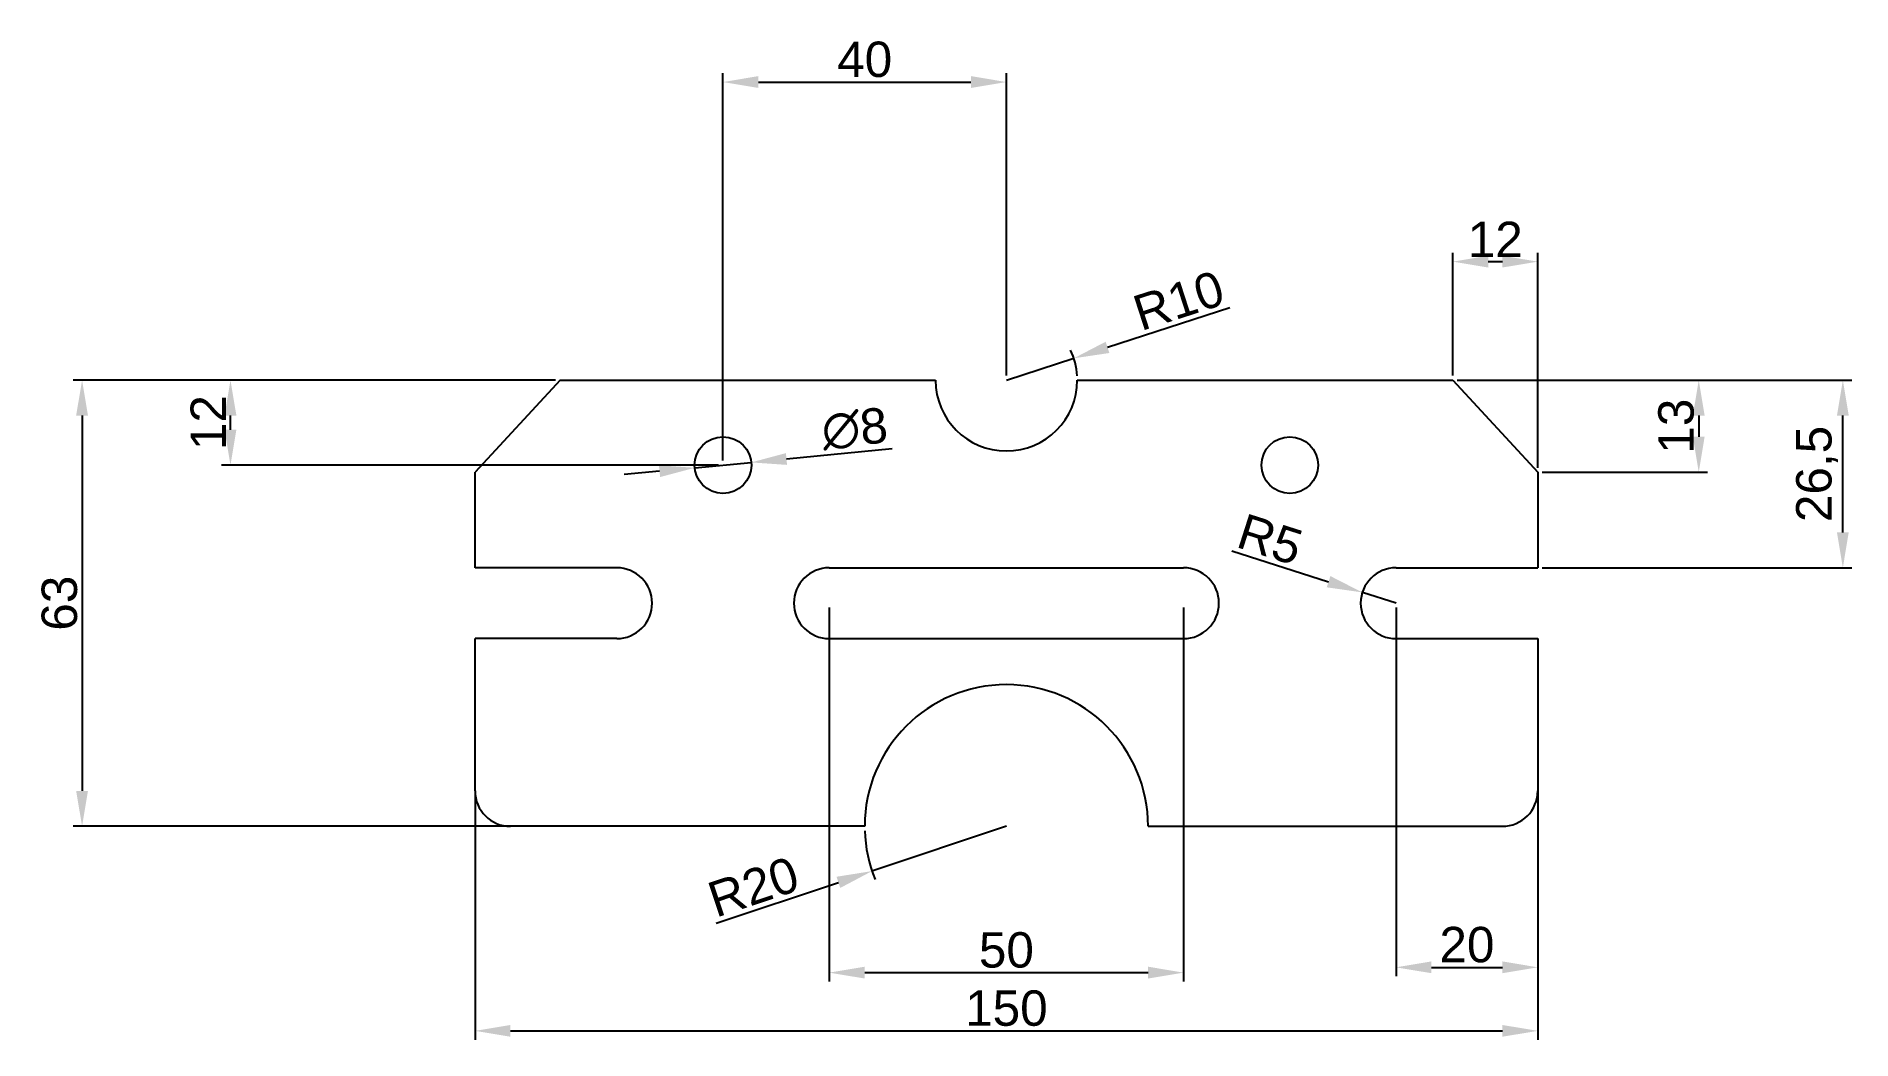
# Model space of a CAD drawing. Header units: millimetres. Extents: x -137 to 119, y -62 to 80.
import ezdxf

# ---------------------------------------------------------------- set-up
doc = ezdxf.new("R2010")
doc.units = ezdxf.units.MM
doc.styles.get("Standard").update_dxf_attribs({"font": 'arial.ttf'})
doc.dimstyles.new('ISO-25', dxfattribs={"dimtxt": 5, "dimasz": 5, "dimexe": 1.25, "dimexo": 0.625, "dimtad": 1, "dimtxsty": 'Standard', "dimcen": 2.5, "dimadec": 0, "dimazin": 0, "dimtfac": 1, "dimtmove": 0, "dimatfit": 3, "dimfxl": 1, "dimarcsym": 0})

# ---------------------------------------------------------------- blocks, each defined once
blk = doc.blocks.new('*D2')
at = {"color": 0, "lineweight": -2, "transparency": 16777216}
for p, q in [((-75, -27.13), (-75, -61.64)), ((75, -27.13), (75, -61.64)), ((-70, -60.39), (70, -60.39))]:
    blk.add_line(p, q, dxfattribs=at)
at = {"color": 0, "transparency": 16777216}
for points in [[(-70, -59.56), (-70, -61.22), (-75, -60.39)], [(70, -59.56), (70, -61.22), (75, -60.39)]]:
    blk.add_solid(points, dxfattribs=at)
at = {"layer": 'Defpoints', "color": 0, "transparency": 16777216}
for p in [(-75, -26.5), (75, -26.5), (75, -60.39)]:
    blk.add_point(p, dxfattribs=at)
at = {"color": 0, "transparency": 16777216, "insert": (0, -57.21), "char_height": 5, "attachment_point": 5}
blk.add_mtext('150', dxfattribs=at)
blk = doc.blocks.new('*D3')
at = {"color": 0, "lineweight": -2, "transparency": 16777216}
for p, q in [((-25, -0.62), (-25, -53.42)), ((25, -0.62), (25, -53.42)), ((-20, -52.17), (20, -52.17))]:
    blk.add_line(p, q, dxfattribs=at)
at = {"color": 0, "transparency": 16777216}
for points in [[(-20, -51.33), (-20, -53), (-25, -52.17)], [(20, -51.33), (20, -53), (25, -52.17)]]:
    blk.add_solid(points, dxfattribs=at)
at = {"layer": 'Defpoints', "color": 0, "transparency": 16777216}
for p in [(-25, 0), (25, 0), (25, -52.17)]:
    blk.add_point(p, dxfattribs=at)
at = {"color": 0, "transparency": 16777216, "insert": (0, -48.99), "char_height": 5, "attachment_point": 5}
blk.add_mtext('50', dxfattribs=at)
blk = doc.blocks.new('*D4')
at = {"color": 0, "lineweight": -2, "transparency": 16777216}
for p, q in [((55, -0.62), (55, -52.67)), ((75, -5.63), (75, -52.67)), ((60, -51.42), (70, -51.42))]:
    blk.add_line(p, q, dxfattribs=at)
at = {"color": 0, "transparency": 16777216}
for points in [[(60, -50.58), (60, -52.25), (55, -51.42)], [(70, -50.58), (70, -52.25), (75, -51.42)]]:
    blk.add_solid(points, dxfattribs=at)
at = {"layer": 'Defpoints', "color": 0, "transparency": 16777216}
for p in [(55, 0), (75, -5), (75, -51.42)]:
    blk.add_point(p, dxfattribs=at)
at = {"color": 0, "transparency": 16777216, "insert": (65, -48.24), "char_height": 5, "attachment_point": 5}
blk.add_mtext('20', dxfattribs=at)
blk = doc.blocks.new('*D5')
at = {"color": 0, "lineweight": -2, "transparency": 16777216}
for p, q in [((-63.63, 31.5), (-131.71, 31.5)), ((-130.46, 26.5), (-130.46, -26.5)), ((-20.63, -31.5), (-131.71, -31.5))]:
    blk.add_line(p, q, dxfattribs=at)
at = {"color": 0, "transparency": 16777216}
for points in [[(-131.3, 26.5), (-129.63, 26.5), (-130.46, 31.5)], [(-131.3, -26.5), (-129.63, -26.5), (-130.46, -31.5)]]:
    blk.add_solid(points, dxfattribs=at)
at = {"layer": 'Defpoints', "color": 0, "transparency": 16777216}
for p in [(-63, 31.5), (-130.46, -31.5), (-20, -31.5)]:
    blk.add_point(p, dxfattribs=at)
at = {"color": 0, "transparency": 16777216, "insert": (-133.64, 0), "char_height": 5, "attachment_point": 5, "rotation": 90}
blk.add_mtext('63', dxfattribs=at)
blk = doc.blocks.new('*D6')
at = {"color": 0, "lineweight": -2, "transparency": 16777216}
for p, q in [((-63.63, 31.5), (-110.77, 31.5)), ((-109.52, 24.5), (-109.52, 26.5)), ((-40.63, 19.5), (-110.77, 19.5))]:
    blk.add_line(p, q, dxfattribs=at)
at = {"color": 0, "transparency": 16777216}
for points in [[(-110.35, 26.5), (-108.68, 26.5), (-109.52, 31.5)], [(-110.35, 24.5), (-108.68, 24.5), (-109.52, 19.5)]]:
    blk.add_solid(points, dxfattribs=at)
at = {"layer": 'Defpoints', "color": 0, "transparency": 16777216}
for p in [(-109.52, 31.5), (-63, 31.5), (-40, 19.5)]:
    blk.add_point(p, dxfattribs=at)
at = {"color": 0, "transparency": 16777216, "insert": (-112.65, 25.5), "char_height": 5, "attachment_point": 5, "rotation": 90}
blk.add_mtext('12', dxfattribs=at)
blk = doc.blocks.new('*D7')
at = {"color": 0, "lineweight": -2, "transparency": 16777216}
for p, q in [((63, 32.13), (63, 49.48)), ((75, 19.13), (75, 49.48)), ((68, 48.23), (70, 48.23))]:
    blk.add_line(p, q, dxfattribs=at)
at = {"color": 0, "transparency": 16777216}
for points in [[(68, 49.06), (68, 47.4), (63, 48.23)], [(70, 49.06), (70, 47.4), (75, 48.23)]]:
    blk.add_solid(points, dxfattribs=at)
at = {"layer": 'Defpoints', "color": 0, "transparency": 16777216}
for p in [(75, 48.23), (63, 31.5), (75, 18.5)]:
    blk.add_point(p, dxfattribs=at)
at = {"color": 0, "transparency": 16777216, "insert": (69, 51.37), "char_height": 5, "attachment_point": 5}
blk.add_mtext('12', dxfattribs=at)
blk = doc.blocks.new('*D8')
at = {"color": 0, "lineweight": -2, "transparency": 16777216}
for p, q in [((63.63, 31.5), (98.97, 31.5)), ((97.72, 26.5), (97.72, 23.5)), ((75.63, 18.5), (98.97, 18.5))]:
    blk.add_line(p, q, dxfattribs=at)
at = {"color": 0, "transparency": 16777216}
for points in [[(96.89, 26.5), (98.55, 26.5), (97.72, 31.5)], [(96.89, 23.5), (98.55, 23.5), (97.72, 18.5)]]:
    blk.add_solid(points, dxfattribs=at)
at = {"layer": 'Defpoints', "color": 0, "transparency": 16777216}
for p in [(63, 31.5), (75, 18.5), (97.72, 18.5)]:
    blk.add_point(p, dxfattribs=at)
at = {"color": 0, "transparency": 16777216, "insert": (94.54, 25), "char_height": 5, "attachment_point": 5, "rotation": 90}
blk.add_mtext('13', dxfattribs=at)
blk = doc.blocks.new('*D9')
at = {"color": 0, "lineweight": -2, "transparency": 16777216}
for p, q in [((63.63, 31.5), (119.31, 31.5)), ((118.06, 10), (118.06, 26.5)), ((75.63, 5), (119.31, 5))]:
    blk.add_line(p, q, dxfattribs=at)
at = {"color": 0, "transparency": 16777216}
for points in [[(117.23, 26.5), (118.89, 26.5), (118.06, 31.5)], [(117.23, 10), (118.89, 10), (118.06, 5)]]:
    blk.add_solid(points, dxfattribs=at)
at = {"layer": 'Defpoints', "color": 0, "transparency": 16777216}
for p in [(63, 31.5), (118.06, 31.5), (75, 5)]:
    blk.add_point(p, dxfattribs=at)
at = {"color": 0, "transparency": 16777216, "insert": (114.43, 18.25), "char_height": 5, "attachment_point": 5, "rotation": 90}
blk.add_mtext('26,5', dxfattribs=at)
blk = doc.blocks.new('*D10')
at = {"color": 0, "lineweight": -2, "transparency": 16777216}
for p, q in [((31.8, 7.39), (45.47, 3.04)), ((55, 0), (50.24, 1.52))]:
    blk.add_line(p, q, dxfattribs=at)
at = {"color": 0, "transparency": 16777216}
blk.add_solid([(45.73, 3.83), (45.22, 2.24), (50.24, 1.52)], dxfattribs=at)
at = {"layer": 'Defpoints', "color": 0, "transparency": 16777216}
for p in [(50.24, 1.52), (55, 0)]:
    blk.add_point(p, dxfattribs=at)
at = {"color": 0, "transparency": 16777216, "insert": (37.22, 8.99), "char_height": 5, "attachment_point": 5, "rotation": 342.3242}
blk.add_mtext('R5', dxfattribs=at)
blk = doc.blocks.new('*D11')
at = {"color": 0, "lineweight": -2, "transparency": 16777216}
for p, q in [((-16.13, 21.78), (-31.04, 20.36)), ((-48.96, 18.64), (-53.94, 18.17)), ((-43.98, 19.12), (-36.02, 19.88))]:
    blk.add_line(p, q, dxfattribs=at)
at = {"color": 0, "transparency": 16777216}
for points in [[(-31.12, 21.19), (-30.96, 19.53), (-36.02, 19.88)], [(-49.04, 19.47), (-48.88, 17.81), (-43.98, 19.12)]]:
    blk.add_solid(points, dxfattribs=at)
at = {"layer": 'Defpoints', "color": 0, "transparency": 16777216}
for p in [(-43.98, 19.12), (-36.02, 19.88)]:
    blk.add_point(p, dxfattribs=at)
at = {"color": 0, "transparency": 16777216, "insert": (-21.41, 24.61), "char_height": 5, "attachment_point": 5, "rotation": 5.4584}
blk.add_mtext('∅8', dxfattribs=at)
blk = doc.blocks.new('*D12')
at = {"color": 0, "lineweight": -2, "transparency": 16777216}
for p, q in [((-40, 20.13), (-40, 74.84)), ((0, 32.13), (0, 74.84)), ((-35, 73.59), (-5, 73.59))]:
    blk.add_line(p, q, dxfattribs=at)
at = {"color": 0, "transparency": 16777216}
for points in [[(-35, 74.43), (-35, 72.76), (-40, 73.59)], [(-5, 74.43), (-5, 72.76), (0, 73.59)]]:
    blk.add_solid(points, dxfattribs=at)
at = {"layer": 'Defpoints', "color": 0, "transparency": 16777216}
for p in [(0, 73.59), (0, 31.5), (-40, 19.5)]:
    blk.add_point(p, dxfattribs=at)
at = {"color": 0, "transparency": 16777216, "insert": (-20, 76.77), "char_height": 5, "attachment_point": 5}
blk.add_mtext('40', dxfattribs=at)
blk = doc.blocks.new('*D13')
at = {"color": 0, "lineweight": -2, "transparency": 16777216}
for p, q in [((31.56, 41.73), (14.27, 36.12)), ((0, 31.5), (9.51, 34.58))]:
    blk.add_line(p, q, dxfattribs=at)
blk.add_arc((0, 31.5), 10, 3.581, 25.1153, dxfattribs=at)
at = {"color": 0, "transparency": 16777216}
blk.add_solid([(14.01, 36.92), (14.53, 35.33), (9.51, 34.58)], dxfattribs=at)
at = {"layer": 'Defpoints', "color": 0, "transparency": 16777216}
for p in [(9.51, 34.58), (0, 31.5)]:
    blk.add_point(p, dxfattribs=at)
at = {"color": 0, "transparency": 16777216, "insert": (24.32, 42.72), "char_height": 5, "attachment_point": 5, "rotation": 17.9533}
blk.add_mtext('R10', dxfattribs=at)
blk = doc.blocks.new('*D14')
at = {"color": 0, "lineweight": -2, "transparency": 16777216}
for p, q in [((0, -31.5), (-18.97, -37.83)), ((-40.96, -45.17), (-23.71, -39.42))]:
    blk.add_line(p, q, dxfattribs=at)
blk.add_arc((0, -31.5), 20, 181.7905, 202.0401, dxfattribs=at)
at = {"color": 0, "transparency": 16777216}
blk.add_solid([(-23.98, -38.63), (-23.45, -40.21), (-18.97, -37.83)], dxfattribs=at)
at = {"layer": 'Defpoints', "color": 0, "transparency": 16777216}
for p in [(0, -31.5), (-18.97, -37.83)]:
    blk.add_point(p, dxfattribs=at)
at = {"color": 0, "transparency": 16777216, "insert": (-35.71, -40.07), "char_height": 5, "attachment_point": 5, "rotation": 18.4591}
blk.add_mtext('R20', dxfattribs=at)

msp = doc.modelspace()

# ---------------------------------------------------------------- linework, layer by layer
for p, q in [((-63, 31.5), (-75, 18.5)), ((-63, 31.5), (-10, 31.5)), ((10, 31.5), (63, 31.5)), ((63, 31.5), (75, 18.5)), ((-75, 5), (-75, 18.5)), ((75, 18.5), (75, 5)), ((-55, 5), (-75, 5)), ((-25, 5), (25, 5)), ((55, 5), (75, 5)), ((-75, -26.5), (-75, -5)), ((-55, -5), (-75, -5)), ((-25, -5), (25, -5)), ((55, -5), (75, -5)), ((75, -5), (75, -26.5)), ((-20, -31.5), (-70, -31.5)), ((20, -31.5), (70, -31.5))]:
    msp.add_line(p, q)
for centre in [(-40, 19.5), (40, 19.5)]:
    msp.add_circle(centre, 4)
for centre, radius, start, end in [((0, 31.5), 10, 180, 0), ((-55, 0), 5, 270, 90), ((-25, 0), 5, 90, 270), ((25, 0), 5, 270, 90), ((55, 0), 5, 90, 270), ((0, -31.5), 20, 0, 180), ((-70, -26.5), 5, 180, 270), ((70, -26.5), 5, 270, 360)]:
    msp.add_arc(centre, radius, start, end)

# ---------------------------------------------------------------- dimensions: what is measured, and where the dimension line sits
for base, p1, p2, picture, middle in [((0, 73.593), (-40, 19.5), (0, 31.5), '*D12', (-20, 76.771)), ((75, 48.23), (63, 31.5), (75, 18.5), '*D7', (69, 51.366)), ((25, -52.166), (-25, 0), (25, 0), '*D3', (0, -48.988)), ((75, -51.418), (55, 0), (75, -5), '*D4', (65, -48.24)), ((75, -60.39), (-75, -26.5), (75, -26.5), '*D2', (0, -57.212))]:
    dim = msp.add_linear_dim(base=base, p1=p1, p2=p2, dimstyle='ISO-25')
    dim.commit()
    dim.dimension.update_dxf_attribs({"geometry": picture, "text_midpoint": middle})
for center, mpoint, picture, middle in [((0, 31.5), (9.513, 34.582), '*D13', (24.316, 42.719)), ((55, 0), (50.236, 1.518), '*D10', (37.216, 8.992)), ((0, -31.5), (-18.971, -37.833), '*D14', (-35.714, -40.071))]:
    dim = msp.add_radius_dim(center=center, mpoint=mpoint, dimstyle='ISO-25')
    dim.commit()
    dim.dimension.update_dxf_attribs({"geometry": picture, "text_midpoint": middle})
for base, p1, p2, picture, middle in [((-130.462, -31.5), (-63, 31.5), (-20, -31.5), '*D5', (-133.641, 0)), ((-109.518, 31.5), (-40, 19.5), (-63, 31.5), '*D6', (-112.653, 25.5)), ((97.721, 18.5), (63, 31.5), (75, 18.5), '*D8', (94.541, 25)), ((118.059, 31.5), (75, 5), (63, 31.5), '*D9', (114.429, 18.25))]:
    dim = msp.add_linear_dim(base=base, p1=p1, p2=p2, angle=90, dimstyle='ISO-25')
    dim.commit()
    dim.dimension.update_dxf_attribs({"geometry": picture, "text_midpoint": middle})
dim = msp.add_diameter_dim_2p(p1=(-43.982, 19.12), p2=(-36.018, 19.88), dimstyle='ISO-25')
dim.commit()
dim.dimension.update_dxf_attribs({"geometry": '*D11', "text_midpoint": (-21.097, 21.306)})

doc.saveas('drawing.dxf')
